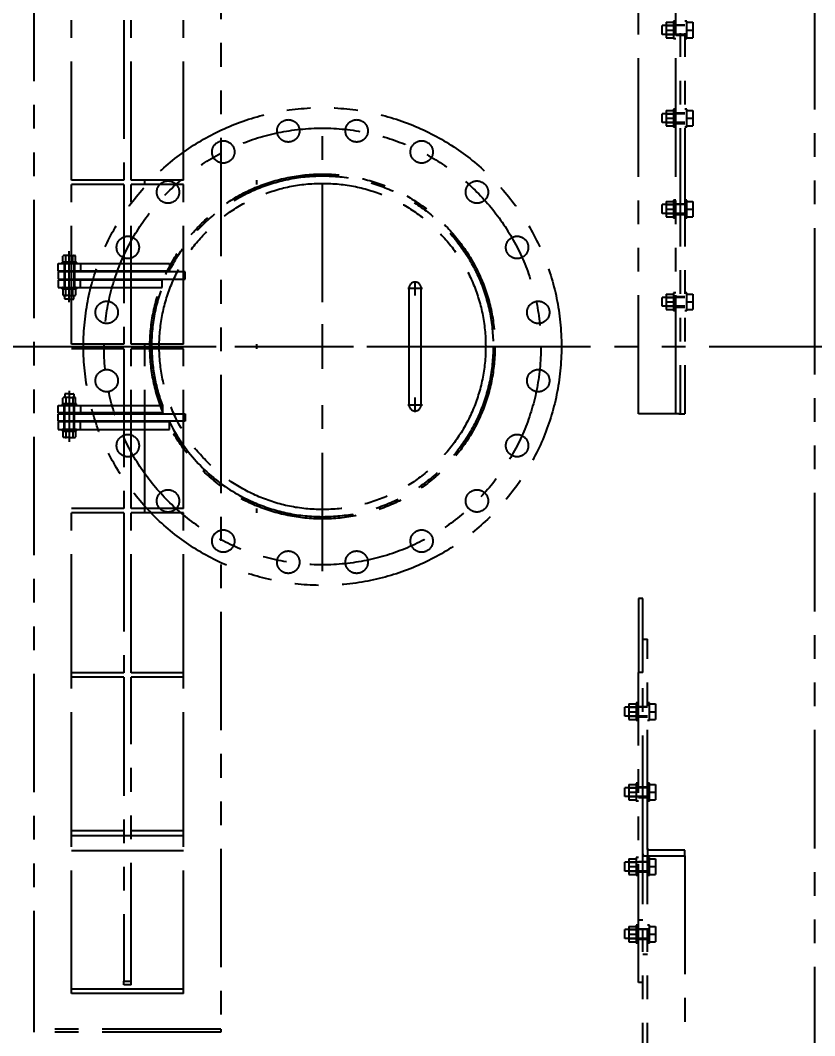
# Model space of a CAD drawing. Header units: millimetres. Extents: x -46397 to 283259, y -8690 to 23983.
# Drawn here: x -22259 to -21195, y 14543 to 15904 of the extents above; entities that cross this region are included whole.
import ezdxf

# ---------------------------------------------------------------- set-up
doc = ezdxf.new("R2010")
doc.units = ezdxf.units.MM
doc.linetypes.add('PHANTOM', pattern=[63.50000000000001, 31.75, -6.35, 6.35, -6.35, 6.35, -6.35])
doc.layers.get('Defpoints').update_dxf_attribs({"lineweight": 0})
doc.layers.add('PHANTOM 2', color=8, linetype='Continuous', lineweight=0)
doc.styles.add('GHI CHÚ 1', font='isocp_IV25.ttf', dxfattribs={"width": 0.8})
doc.dimstyles.new('1-30SCALE', dxfattribs={"dimtxt": 75, "dimasz": 75, "dimexe": 37.5, "dimexo": 30, "dimgap": 30, "dimtad": 1, "dimtoh": 1, "dimdec": 0, "dimdsep": 46, "dimtxsty": 'GHI CHÚ 1', "dimcen": 0.09, "dimclrd": 256, "dimclre": 256, "dimclrt": 2, "dimadec": 0, "dimazin": 0, "dimtfac": 1, "dimtdec": 0, "dimtofl": 0, "dimtmove": 0, "dimatfit": 3, "dimfxl": 1, "dimlwd": 0, "dimlwe": 0, "dimarcsym": 0})

# ---------------------------------------------------------------- blocks, each defined once
blk = doc.blocks.new('BO-2')
at = {"color": 251, "linetype": 'PHANTOM', "ltscale": 5}
for p, q in [((-1497.666515388119, -2.335036126309205), (-1497.666515388118, 987.6649638732324)), ((-2542.666515388133, -916.9757736374263), (-2542.666515388133, 912.3057013843322)), ((-2292.666515388133, 912.3057013843322), (-2292.666515388133, -916.9757736374263)), ((-1733.697747247796, -92.33280530024967), (-1733.697747247796, 607.7704551745974)), ((-1683.697747247796, -92.33280530024967), (-1683.697747247796, 607.7704551745974)), ((-1677.697747247796, 607.7704551745974), (-1677.697747247796, -92.33280530024967)), ((-1671.697747247796, 607.7704551745974), (-1671.697747247796, -92.33280530024967)), ((-2492.666515332334, 220.6649638767381), (-2492.666515332334, 434.6649638768181)), ((-2422.666515332337, 434.6649638762215), (-2422.666515332337, 220.6649638767963)), ((-2412.666515332337, 220.6649638767963), (-2412.666515332337, 434.6649638762215)), ((-2342.666515332334, 220.6649638767381), (-2342.666515332334, 434.6649638768181)), ((-1701.919662137942, 415.6251955299867), (-1701.919662137942, 427.6251955299867)), ((-1671.697747247797, 427.6251955299867), (-1701.919662137939, 427.6251955299867)), ((-1696.697747247771, 431.9785292322176), (-1696.697747247771, 421.6251955299722)), ((-1696.697747247771, 431.9785292322176), (-1686.697747247771, 431.9785292322176)), ((-1696.697747247778, 427.6251955299795), (-1683.697747247778, 427.6251955299795)), ((-1686.697747247771, 433.6251955299795), (-1686.697747247771, 409.6251955299795)), ((-1683.697747247778, 433.6251955299795), (-1686.697747247778, 433.6251955299795)), ((-1683.697747247797, 428.6251955299867), (-1677.697747247797, 428.6251955299867)), ((-1677.697747247797, 428.6251955299867), (-1671.697747247797, 428.6251955299867)), ((-1668.697747247793, 433.6251955299795), (-1671.697747247793, 433.6251955299795)), ((-1668.697747247786, 409.6251955299795), (-1668.697747247786, 433.6251955299795)), ((-1668.697747247786, 431.9785292322176), (-1660.697747247785, 431.9785292322176)), ((-1660.697747247785, 431.9785292322176), (-1660.697747247785, 421.6251955299722)), ((-1671.697747247797, 415.6251955299867), (-1701.919662137939, 415.6251955299867)), ((-1696.697747247771, 421.6251955299795), (-1696.697747247771, 411.271861827734)), ((-1696.697747247771, 421.6251955299795), (-1686.697747247771, 421.6251955299795)), ((-1696.697747247778, 415.6251955299795), (-1683.697747247778, 415.6251955299795)), ((-1696.697747247771, 411.2718618277413), (-1686.697747247771, 411.2718618277413)), ((-1683.697747247778, 409.6251955299795), (-1686.697747247778, 409.6251955299795)), ((-1683.697747247797, 414.6251955299867), (-1677.697747247797, 414.6251955299867)), ((-1677.697747247797, 414.6251955299867), (-1671.697747247797, 414.6251955299867)), ((-1668.697747247793, 409.6251955299795), (-1671.697747247793, 409.6251955299795)), ((-1668.697747247786, 421.6251955299795), (-1660.697747247785, 421.6251955299795)), ((-1668.697747247786, 411.2718618277413), (-1660.697747247785, 411.2718618277413)), ((-1660.697747247785, 421.6251955299795), (-1660.697747247785, 411.271861827734)), ((-1696.697747247771, 313.9478230180812), (-1696.697747247771, 303.5944893158357)), ((-1696.697747247771, 313.9478230180812), (-1686.697747247771, 313.9478230180812)), ((-1686.697747247771, 315.594489315843), (-1686.697747247771, 291.594489315843)), ((-1683.697747247778, 315.594489315843), (-1686.697747247778, 315.594489315843)), ((-1668.697747247793, 315.594489315843), (-1671.697747247793, 315.594489315843)), ((-1668.697747247786, 291.594489315843), (-1668.697747247786, 315.594489315843)), ((-1668.697747247786, 313.9478230180812), (-1660.697747247785, 313.9478230180812)), ((-1660.697747247785, 313.9478230180812), (-1660.697747247785, 303.5944893158357)), ((-1701.919662137942, 297.594489315843), (-1701.919662137942, 309.594489315843)), ((-1671.697747247797, 309.594489315843), (-1701.919662137939, 309.594489315843)), ((-1696.697747247778, 309.5944893158357), (-1683.697747247778, 309.5944893158357)), ((-1696.697747247771, 303.5944893158357), (-1696.697747247771, 293.2411556135903)), ((-1696.697747247771, 303.5944893158357), (-1686.697747247771, 303.5944893158357)), ((-1683.697747247797, 310.594489315843), (-1677.697747247797, 310.594489315843)), ((-1677.697747247797, 310.594489315843), (-1671.697747247797, 310.594489315843)), ((-1668.697747247786, 303.594489315843), (-1660.697747247785, 303.594489315843)), ((-1660.697747247785, 303.594489315843), (-1660.697747247785, 293.2411556135976)), ((-2156.666515391087, 57.16496385395158), (-2156.666515391087, 298.6649638539516)), ((-1671.697747247797, 297.594489315843), (-1701.919662137939, 297.594489315843)), ((-1696.697747247778, 297.5944893158357), (-1683.697747247778, 297.5944893158357)), ((-1696.697747247771, 293.2411556135976), (-1686.697747247771, 293.2411556135976)), ((-1683.697747247778, 291.594489315843), (-1686.697747247778, 291.594489315843)), ((-1683.697747247797, 296.594489315843), (-1677.697747247797, 296.594489315843)), ((-1677.697747247797, 296.594489315843), (-1671.697747247797, 296.594489315843)), ((-1668.697747247793, 291.594489315843), (-1671.697747247793, 291.594489315843)), ((-1668.697747247786, 293.2411556135976), (-1660.697747247785, 293.2411556135976)), ((-2422.666515332334, 220.6649638770073), (-2492.666515388133, 220.6649638770073)), ((-2342.666515276534, 220.664963877), (-2412.666515332334, 220.6649638770073)), ((-2394.666515388126, 214.664963877), (-2394.666515388126, 220.664963877)), ((-2244.666515388126, 214.664963877), (-2244.666515388126, 220.664963877)), ((-2492.666515332334, 0.664963877858554), (-2492.666515332334, 214.6649638769854)), ((-2422.666515332334, 214.6649638770073), (-2492.666515388133, 214.6649638770073)), ((-2422.666515332337, 214.6649638768108), (-2422.666515332341, 0.6649638778512781)), ((-2412.666515332341, 0.6649638778512781), (-2412.666515332337, 214.6649638768108)), ((-2342.666515276534, 214.664963877), (-2412.666515332334, 214.6649638770073)), ((-2342.666515332334, 0.664963877007267), (-2342.666515332334, 214.6649638769854)), ((-1696.697747247786, 192.0761833644847), (-1696.697747247786, 181.7228496622392)), ((-1696.697747247786, 192.0761833644847), (-1686.697747247786, 192.0761833644847)), ((-1686.697747247786, 193.7228496622465), (-1686.697747247786, 169.7228496622465)), ((-1683.697747247793, 193.7228496622465), (-1686.697747247793, 193.7228496622465)), ((-1668.697747247793, 193.7228496622465), (-1671.697747247793, 193.7228496622465)), ((-1668.697747247786, 169.7228496622465), (-1668.697747247786, 193.7228496622465)), ((-1668.697747247786, 192.0761833644847), (-1660.697747247785, 192.0761833644847)), ((-1660.697747247785, 192.0761833644847), (-1660.697747247785, 181.7228496622392)), ((-1701.919662137942, 175.7228496622538), (-1701.919662137942, 187.7228496622538)), ((-1671.6977472478, 187.7228496622538), (-1701.919662137942, 187.7228496622538)), ((-1696.697747247793, 187.7228496622392), (-1683.697747247793, 187.7228496622392)), ((-1696.697747247786, 181.7228496622392), (-1696.697747247786, 171.3695159599938)), ((-1696.697747247786, 181.7228496622392), (-1686.697747247786, 181.7228496622392)), ((-1683.697747247797, 188.7228496622538), (-1677.697747247797, 188.7228496622538)), ((-1677.697747247797, 188.7228496622538), (-1671.697747247797, 188.7228496622538)), ((-1668.697747247786, 181.7228496622465), (-1660.697747247785, 181.7228496622465)), ((-1660.697747247785, 181.7228496622465), (-1660.697747247785, 171.3695159600011)), ((-1671.6977472478, 175.7228496622538), (-1701.919662137942, 175.7228496622538)), ((-1696.697747247793, 175.7228496622392), (-1683.697747247793, 175.7228496622392)), ((-1696.697747247786, 171.3695159600011), (-1686.697747247786, 171.3695159600011)), ((-1683.697747247793, 169.7228496622465), (-1686.697747247793, 169.7228496622465)), ((-1683.697747247797, 174.7228496622465), (-1677.697747247797, 174.7228496622465)), ((-1677.697747247797, 174.7228496622465), (-1671.697747247797, 174.7228496622465)), ((-1668.697747247793, 169.7228496622465), (-1671.697747247793, 169.7228496622465)), ((-1668.697747247786, 171.3695159600011), (-1660.697747247785, 171.3695159600011)), ((-2495.666515390391, 57.09135724645239), (-2495.666515390389, 125.4339022524855)), ((-2505.266515390389, 109.5243388539161), (-2505.266515390389, 110.2055888542595)), ((-2504.407140390613, 111.0649638541249), (-2495.666515390389, 111.0649638541263)), ((-2504.066515390392, 111.9243388537507), (-2504.06651539039, 118.6055888543342)), ((-2495.66651539039, 119.4649638540404), (-2503.207140391374, 119.4649638540423)), ((-2500.900031616238, 119.4649638540409), (-2500.956726353533, 119.4497725449678)), ((-2500.900031616308, 111.0649638540413), (-2500.956726353505, 111.0801551630884)), ((-2500.47502425277, 119.4649638540409), (-2500.762175822916, 119.3880218227146)), ((-2500.475024252839, 111.0649638540413), (-2500.762175822907, 111.1419058853457)), ((-2500.050016889303, 119.4649638540404), (-2500.626164968637, 119.3105854414621)), ((-2500.050016889371, 111.0649638540413), (-2500.626164968634, 111.2193422666005)), ((-2499.625009525834, 119.46496385404), (-2500.521609209329, 119.2247206929137)), ((-2499.625009525904, 111.0649638540413), (-2500.521609209331, 111.3052070151498)), ((-2499.951659801021, 119.2635577967781), (-2500.439063863226, 119.1329582719227)), ((-2499.951659801017, 111.2663699112841), (-2500.43906386323, 111.3969694361417)), ((-2500.093377160086, 119.1117043650443), (-2500.374061259182, 119.0364952873633)), ((-2500.093377160069, 111.4182233430142), (-2500.37406125919, 111.4934324207015)), ((-2500.174217864143, 118.9761627838584), (-2500.324261320187, 118.9359587609815)), ((-2500.17421786412, 111.5537649241987), (-2500.324261320195, 111.5939689470838)), ((-2500.222963722734, 118.8492209905958), (-2500.288491275082, 118.8316629358619)), ((-2500.222963722708, 111.68070671746), (-2500.288491275091, 111.6982647722029)), ((-2500.249422679619, 118.7282509546471), (-2500.26637803673, 118.723707780402)), ((-2500.24942267959, 111.8016767534077), (-2500.266378036739, 111.8062199276633)), ((-2500.25822175715, 111.9243388537498), (-2500.258221757183, 118.6055888543333)), ((-2495.666515390389, 119.4649638540404), (-2488.125890389405, 119.4649638540404)), ((-2495.666515390389, 111.0649638541263), (-2486.925890390165, 111.0649638541249)), ((-2491.708021254939, 119.46496385404), (-2490.811421571456, 119.2247206929164)), ((-2491.708021254934, 111.0649638540413), (-2490.81142157147, 111.3052070151598)), ((-2491.381370979773, 119.2635577967831), (-2490.89396691756, 119.1329582719254)), ((-2491.38137097975, 111.2663699113032), (-2490.893966917568, 111.3969694361526)), ((-2491.283013891471, 119.46496385404), (-2490.706865812148, 119.3105854414648)), ((-2491.283013891467, 111.0649638540413), (-2490.70686581217, 111.2193422666096)), ((-2491.239653620705, 119.1117043650488), (-2490.958969521603, 119.0364952873661)), ((-2491.23965362071, 111.4182233430301), (-2490.958969521607, 111.4934324207129)), ((-2491.158812916647, 118.976162783862), (-2491.008769460599, 118.9359587609847)), ((-2491.158812916663, 111.5537649242137), (-2491.0087694606, 111.5939689470956)), ((-2491.110067058055, 118.8492209905994), (-2491.044539505705, 118.8316629358656)), ((-2491.110067058079, 111.6807067174745), (-2491.044539505702, 111.6982647722157)), ((-2491.08360810117, 118.7282509546508), (-2491.066652744058, 118.7237077804052)), ((-2491.083608101198, 111.8016767534214), (-2491.066652744053, 111.806219927676)), ((-2491.074809023639, 111.9243388537484), (-2491.074809023604, 118.6055888543319)), ((-2490.858006528003, 119.46496385404), (-2490.570854957868, 119.3880218227173)), ((-2490.858006527999, 111.0649638540413), (-2490.570854957902, 111.1419058853539)), ((-2490.432999164535, 119.46496385404), (-2490.376304427249, 119.4497725449696)), ((-2490.432999164531, 111.0649638540413), (-2490.376304427316, 111.0801551630934)), ((-2487.266515390389, 111.9243388537484), (-2487.266515390389, 118.6055888543319)), ((-2486.066515390389, 110.2055888542595), (-2486.066515390389, 109.5243388539161)), ((-2510.666515389923, 98.6649638541262), (-2510.666515389923, 108.6649638541262)), ((-2510.666515389923, 108.6649638541262), (-2456.875579863088, 108.6649638541262)), ((-2460.309397738078, 98.6649638541262), (-2510.666515389923, 98.6649638541262)), ((-2468.221079212031, 97.6649638541262), (-2510.666515389923, 97.6649638541262)), ((-2510.666515389923, 97.6649638541262), (-2510.666515389923, 87.6649638541262)), ((-2495.666515390389, 108.6649638541262), (-2504.407140390613, 108.6649638541253)), ((-2502.666515390505, 108.6649638541262), (-2502.666515390505, 76.6649638541262)), ((-2501.666515390394, 108.6649638540403), (-2501.666515390388, 76.66496385227947)), ((-2486.925890390165, 108.6649638541253), (-2495.666515390389, 108.6649638541262)), ((-2489.666515390394, 108.6649638540403), (-2489.666515390388, 76.66496385227947)), ((-2488.666515390389, 108.6649638541262), (-2488.666515390389, 76.6649638541262)), ((-2480.666515389923, 108.6649638541262), (-2480.666515389923, 98.6649638541262)), ((-2340.666515390389, 97.6649638541262), (-2468.221079212031, 97.6649638541262)), ((-2361.677300229203, 98.6649638541262), (-2460.309397738078, 98.6649638541262)), ((-2456.875579863088, 108.6649638541262), (-2361.677300229203, 108.6649638541262)), ((-2361.677300229203, 108.6649638541262), (-2361.677300229203, 98.6649638541262)), ((-2340.666515390389, 87.6649638541262), (-2340.666515390389, 97.6649638541262)), ((-2510.666515389923, 87.6649638541262), (-2470.42156261357, 87.6649638541262)), ((-2464.040879969485, 86.6649638541262), (-2510.666515389923, 86.6649638541262)), ((-2510.666515389923, 86.6649638541262), (-2510.666515389923, 76.6649638541262)), ((-2480.666515389923, 76.6649638541262), (-2480.666515389923, 86.6649638541262)), ((-2470.42156261357, 87.6649638541262), (-2340.666515390389, 87.6649638541262)), ((-2371.108726487553, 86.6649638541262), (-2464.040879969485, 86.6649638541262)), ((-2371.108726487553, 76.6649638541262), (-2371.108726487553, 86.6649638541262)), ((-2032.646515499568, 76.91296385412625), (-2032.646515499568, 85.40496385412644)), ((-2510.666515389923, 76.6649638541262), (-2466.761662079953, 76.6649638541262)), ((-2505.266515390391, 75.1243388539092), (-2505.266515390391, 75.80558885425262)), ((-2504.407140390615, 76.66496385411801), (-2495.666515390391, 76.66496385411892)), ((-2495.666515390391, 74.26496385411929), (-2504.407140390615, 74.26496385411792)), ((-2504.066515390401, 73.40558885259316), (-2504.066515390402, 66.72433885199098)), ((-2500.900031616359, 74.26496385226301), (-2500.956726353521, 74.24977254322539)), ((-2500.47502425289, 74.26496385226301), (-2500.762175822916, 74.18802182096897)), ((-2500.050016889422, 74.26496385226301), (-2500.626164968643, 74.11058543971512)), ((-2499.625009525953, 74.26496385226255), (-2500.521609209337, 74.02472069116584)), ((-2499.95165980096, 74.06355779504884), (-2500.439063863236, 73.93295827017437)), ((-2500.09337716003, 73.91170436331367), (-2500.374061259194, 73.836495285615)), ((-2500.174217864087, 73.77616278212736), (-2500.324261320199, 73.73595875923274)), ((-2500.222963722678, 73.64922098886473), (-2500.288491275093, 73.63166293411314)), ((-2500.249422679564, 73.52825095291655), (-2500.266378036741, 73.52370777865326)), ((-2500.258221757134, 66.72433885197233), (-2500.258221757203, 73.40558885259225)), ((-2495.666515390391, 76.66496385411892), (-2486.925890390167, 76.66496385411801)), ((-2486.925890390167, 74.26496385411792), (-2495.666515390391, 74.26496385411929)), ((-2488.125890329667, 74.26496385228984), (-2495.666515390391, 74.26496385228984)), ((-2491.708021254821, 74.26496385226255), (-2490.811421571452, 74.02472069116993)), ((-2491.381370979839, 74.06355779505475), (-2490.893966917555, 73.932958270178)), ((-2491.283013891353, 74.26496385226301), (-2490.706865812147, 74.11058543971876)), ((-2491.239653620767, 73.91170436331913), (-2490.958969521598, 73.83649528561864)), ((-2491.158812916708, 73.77616278213236), (-2491.008769460593, 73.73595875923684)), ((-2491.110067058115, 73.64922098886973), (-2491.044539505699, 73.63166293411768)), ((-2491.083608101229, 73.5282509529211), (-2491.066652744051, 73.52370777865735)), ((-2491.074809023659, 66.72433885197142), (-2491.074809023589, 73.40558885259088)), ((-2490.858006527886, 74.26496385226301), (-2490.570854957871, 74.18802182097215)), ((-2490.432999164418, 74.26496385226301), (-2490.376304427265, 74.24977254322766)), ((-2487.266515390391, 73.40558885259088), (-2487.266515390391, 66.7243388519887)), ((-2486.066515390391, 75.80558885425262), (-2486.066515390391, 75.1243388539092)), ((-2466.761662079953, 76.6649638541262), (-2371.108726487553, 76.6649638541262)), ((-2042.386515499568, 75.6649638541262), (-2033.894515499568, 75.6649638541262)), ((-2040.886515553808, 75.6649671676264), (-2040.886515553808, -80.33503924531533)), ((-2033.270515499567, 75.6649638541262), (-2032.022515499568, 75.6649638541262)), ((-2032.646515499568, 75.0409638541264), (-2032.646515499568, 76.288963854126)), ((-2032.646515499568, 65.92496385412596), (-2032.646515499568, 74.41696385412615)), ((-2031.398515499568, 75.6649638541262), (-2022.906515499567, 75.6649638541262)), ((-2024.406515445327, -80.33503924531533), (-2024.406515499577, 75.66496385447545)), ((-1686.697747247777, 69.54037032328597), (-1686.697747247777, 45.54037032328597)), ((-1683.697747247777, 69.54037032328597), (-1686.697747247777, 69.54037032328597)), ((-1668.697747247777, 69.54037032328597), (-1671.697747247777, 69.54037032328597)), ((-1668.697747247777, 45.54037032328597), (-1668.697747247777, 69.54037032328597)), ((-2495.666515390403, 65.86496385228247), (-2503.207140391062, 65.86496385229157)), ((-2501.666515390377, 61.38496385534381), (-2501.666515390383, 65.86496385228975)), ((-2495.666515390377, 61.26496385534347), (-2501.546515390376, 61.26496385534347)), ((-2500.900031616358, 65.86496385228247), (-2500.956726353527, 65.88015516132191)), ((-2500.475024252888, 65.86496385228247), (-2500.762175822927, 65.94190588357924)), ((-2500.05001688942, 65.86496385228156), (-2500.626164968653, 66.01934226483309)), ((-2499.625009525951, 65.86496385228156), (-2500.521609209349, 66.10520701338237)), ((-2499.951659800936, 66.06636990948982), (-2500.439063863248, 66.19696943437384)), ((-2500.093377160013, 66.21822334122635), (-2500.374061259206, 66.29343241893366)), ((-2500.174217864077, 66.35376492241494), (-2500.324261320211, 66.39396894531501)), ((-2500.222963722673, 66.48070671567848), (-2500.288491275105, 66.49826477043462)), ((-2500.249422679562, 66.60167675162802), (-2500.266378036752, 66.6062199258945)), ((-2495.666515390391, 65.86496385228247), (-2488.125890389731, 65.86496385228975)), ((-2495.666515390377, 61.26496385534347), (-2489.786515390377, 61.26496385534347)), ((-2491.708021254879, 65.86496385228156), (-2490.811421571453, 66.10520701338964)), ((-2491.381370979838, 66.06636990950437), (-2490.893966917552, 66.19696943438203)), ((-2491.283013891411, 65.86496385228156), (-2490.706865812152, 66.01934226483945)), ((-2491.23965362077, 66.21822334123908), (-2490.958969521593, 66.29343241894185)), ((-2491.15881291671, 66.35376492242631), (-2491.008769460587, 66.3939689453241)), ((-2491.110067058116, 66.4807067156894), (-2491.044539505691, 66.49826477044417)), ((-2491.083608101229, 66.60167675163848), (-2491.066652744043, 66.6062199259045)), ((-2490.858006527944, 65.86496385228156), (-2490.570854957882, 65.94190588358515)), ((-2490.432999164475, 65.86496385228156), (-2490.376304427291, 65.88015516132509)), ((-2489.666515390377, 61.38496385534381), (-2489.666515390383, 65.86496385227565)), ((-1701.919662137934, 51.54037032328597), (-1701.919662137934, 63.54037032328597)), ((-1671.697747247792, 63.54037032328597), (-1701.919662137934, 63.54037032328597)), ((-1696.697747247777, 67.8937040255314), (-1696.697747247777, 57.54037032328597)), ((-1696.697747247777, 67.8937040255314), (-1686.697747247777, 67.8937040255314)), ((-1696.697747247777, 63.54037032328597), (-1683.697747247777, 63.54037032328597)), ((-1696.697747247777, 57.54037032328597), (-1696.697747247777, 47.18703662104053)), ((-1696.697747247777, 57.54037032328597), (-1686.697747247777, 57.54037032328597)), ((-1683.697747247796, 64.54037032328597), (-1677.697747247796, 64.54037032328597)), ((-1677.697747247796, 64.54037032328597), (-1671.697747247796, 64.54037032328597)), ((-1668.697747247777, 67.8937040255314), (-1660.697747247778, 67.8937040255314)), ((-1668.697747247777, 57.54037032328597), (-1660.697747247778, 57.54037032328597)), ((-1660.697747247778, 67.8937040255314), (-1660.697747247778, 57.54037032328597)), ((-1660.697747247778, 57.54037032328597), (-1660.697747247778, 47.18703662104053)), ((-1671.697747247792, 51.54037032328597), (-1701.919662137934, 51.54037032328597)), ((-1696.697747247777, 51.54037032328597), (-1683.697747247777, 51.54037032328597)), ((-1696.697747247777, 47.18703662104781), (-1686.697747247777, 47.18703662104781)), ((-1683.697747247777, 45.54037032328597), (-1686.697747247777, 45.54037032328597)), ((-1683.697747247796, 50.54037032328597), (-1677.697747247796, 50.54037032328597)), ((-1677.697747247796, 50.54037032327869), (-1671.697747247796, 50.54037032327869)), ((-1668.697747247777, 45.54037032328597), (-1671.697747247777, 45.54037032328597)), ((-1668.697747247777, 47.18703662104781), (-1660.697747247778, 47.18703662104781)), ((-2156.666515391087, -32.08503614604842), (-2156.666515391087, 27.41496385395158)), ((-2422.666515332334, 0.6649638778512781), (-2492.666515388133, 0.6649638778512781)), ((-2342.666515276534, 0.6649638778512781), (-2412.666515332334, 0.6649638778512781)), ((-2394.666515388133, -5.335036122141446), (-2394.666515388133, 0.6649638778512781)), ((-2244.666515388126, -5.335036122985457), (-2244.666515388126, 0.664963877007267)), ((-3543.895452415834, -2.335036126492014), (3548.56242174965, -2.335036126199611)), ((-2422.666515332334, -5.335036122141446), (-2492.666515388133, -5.335036122141446)), ((-2457.666515391087, -2.335036146048424), (-2216.166515391087, -2.335036146048424)), ((-2422.666515332341, -5.335036122141446), (-2422.666515332341, -219.3350361223379)), ((-2412.666515332341, -219.3350361223379), (-2412.666515332341, -5.335036122141446)), ((-2342.666515276534, -5.335036122141446), (-2412.666515332334, -5.335036122141446)), ((-2394.666515332334, -219.3350361221196), (-2394.666515332334, -5.335036122141446)), ((-2342.666515332334, -219.3350361221196), (-2342.666515332334, -5.335036122992733)), ((-2186.416515391087, -2.335036146048424), (-2126.916515391087, -2.335036146048424)), ((-2097.166515391087, -2.335036146048424), (-1855.666515391087, -2.335036146048424)), ((-1497.666515388119, -992.3350361258586), (-1497.666515388119, -2.335036126309205)), ((-2501.666515390377, -66.05503614744066), (-2501.666515390383, -70.5350361443866)), ((-2495.666515390377, -65.93503614744031), (-2501.546515390376, -65.93503614744031)), ((-2495.666515390391, -61.76142953854924), (-2495.666515390389, -130.1039745445823)), ((-2495.666515390377, -65.93503614744031), (-2489.786515390377, -65.93503614744031)), ((-2489.666515390377, -66.05503614744066), (-2489.666515390383, -70.5350361443725)), ((-2156.666515391087, -303.3350361460484), (-2156.666515391087, -61.83503614604842)), ((-2510.666515389923, -91.33503614622305), (-2510.666515389923, -81.33503614622305)), ((-2510.666515389923, -81.33503614622305), (-2466.761662079953, -81.33503614622305)), ((-2505.266515390391, -79.79441114600604), (-2505.266515390391, -80.47566114634947)), ((-2495.666515390391, -78.93503614621613), (-2504.407140390615, -78.93503614621477)), ((-2504.407140390615, -81.33503614621486), (-2495.666515390391, -81.33503614621577)), ((-2504.066515390401, -78.07566114469), (-2504.066515390402, -71.39441114408783)), ((-2495.666515390403, -70.53503614437932), (-2503.207140391062, -70.53503614438841)), ((-2502.666515390505, -113.335036146223), (-2502.666515390505, -81.33503614622305)), ((-2501.666515390394, -113.3350361461371), (-2501.666515390388, -81.33503614437632)), ((-2500.816183001054, -70.53503614437841), (-2499.978103762271, -70.75959879960419)), ((-2500.751560628094, -78.93503614436077), (-2499.963167886084, -78.72378694582085)), ((-2500.642918788968, -78.79204527148386), (-2500.052310617368, -78.63379228886015)), ((-2500.603213618366, -70.7059814983013), (-2500.064134007524, -70.85042744468274)), ((-2500.460255498861, -78.62922041059437), (-2500.122752815822, -78.5387868392304)), ((-2500.442225806958, -70.8629984321783), (-2500.132029076044, -70.94611539572134)), ((-2500.391175637587, -70.53503614437841), (-2499.868895036205, -70.67498080974156)), ((-2500.364533445168, -78.48969138379061), (-2500.177380465741, -78.43954389409237)), ((-2500.353776471899, -71.00057873989545), (-2500.184408763158, -71.04596068067667)), ((-2500.326553264626, -78.93503614436077), (-2499.849711168136, -78.80726668968919)), ((-2500.306737937267, -78.36032474430385), (-2500.217691566955, -78.33646484128985)), ((-2500.30030281561, -71.12878734273318), (-2500.222615338938, -71.14960363936962)), ((-2500.27361125392, -78.23756809643419), (-2500.244301054619, -78.22971445220173)), ((-2500.270323058591, -71.2507007742347), (-2500.247150241633, -71.256909911825)), ((-2500.258221757134, -71.39441114406918), (-2500.258221757203, -78.0756611446891)), ((-2499.966168274119, -70.53503614437841), (-2499.725477679372, -70.59952899486689)), ((-2499.901545901155, -78.93503614436031), (-2499.699235073175, -78.88082712138339)), ((-2499.541160910652, -70.53503614437841), (-2499.518923201592, -70.54099472056214)), ((-2495.666515390391, -70.53503614437932), (-2488.125890389731, -70.5350361443866)), ((-2486.925890390167, -78.93503614621477), (-2495.666515390391, -78.93503614621613)), ((-2488.125890329667, -78.93503614438669), (-2495.666515390391, -78.93503614438669)), ((-2495.666515390391, -81.33503614621577), (-2486.925890390167, -81.33503614621486)), ((-2491.732876736238, -78.93503614435713), (-2491.782938256034, -78.92162220055616)), ((-2491.668254354307, -70.53503614437705), (-2491.746051345133, -70.55588178524249)), ((-2491.307869372771, -78.93503614435713), (-2491.584834250813, -78.86082362895377)), ((-2491.243246990839, -70.53503614437705), (-2491.561153461141, -70.62021892636358)), ((-2490.882862009304, -78.93503614435713), (-2491.447288799626, -78.78379844170331)), ((-2490.81823962737, -70.53503614437705), (-2491.429517092273, -70.69882744744973)), ((-2490.457854645835, -78.93503614435758), (-2491.341752433276, -78.69819644602148)), ((-2490.393232263902, -70.53503614437705), (-2491.327804184613, -70.78545393580089)), ((-2490.760499629433, -78.74006228559074), (-2491.258466086664, -78.60663257551778)), ((-2490.789810199431, -70.75517926175735), (-2491.247426799023, -70.87779726006056)), ((-2490.905979163409, -78.58720078212764), (-2491.192844877442, -78.51033534571661)), ((-2490.921354007301, -70.90430669866373), (-2491.184245113425, -70.97474815824717)), ((-2490.988394544432, -78.45123726752036), (-2491.142490801965, -78.40994729975773)), ((-2490.997710931897, -71.03864685476401), (-2491.136083929865, -71.07572378782379)), ((-2491.038136267058, -78.32402863329389), (-2491.106195452192, -78.30579222959932)), ((-2491.043571218284, -71.16481546128489), (-2491.101873574695, -71.18043753060192)), ((-2491.065343627413, -78.20285806323955), (-2491.083558306335, -78.19797745473215)), ((-2491.067841258236, -71.28519897870865), (-2491.081321774819, -71.2888110722406)), ((-2491.074809023659, -71.39441114406827), (-2491.074809023589, -78.07566114468773)), ((-2489.666515390394, -113.3350361461371), (-2489.666515390388, -81.33503614437632)), ((-2488.666515390389, -113.335036146223), (-2488.666515390389, -81.33503614622305)), ((-2487.266515390391, -78.07566114468773), (-2487.266515390391, -71.39441114408555)), ((-2486.066515390391, -80.47566114634947), (-2486.066515390391, -79.79441114600604)), ((-2480.666515389923, -81.33503614622305), (-2480.666515389923, -91.33503614622305)), ((-2466.761662079953, -81.33503614622305), (-2371.042404660257, -81.33503614622305)), ((-2371.042404660257, -81.33503614622305), (-2371.042404660257, -91.33503614622305)), ((-2042.386515499568, -80.3350361458738), (-2033.894515499568, -80.3350361458738)), ((-2033.270515499567, -80.3350361458738), (-2032.022515499568, -80.3350361458738)), ((-2032.646515499568, -79.08703614587375), (-2032.646515499568, -70.59503614587356)), ((-2032.646515499568, -80.9590361458736), (-2032.646515499568, -79.711036145874)), ((-2032.646515499568, -90.07503614587404), (-2032.646515499568, -81.58303614587385)), ((-2031.398515499568, -80.3350361458738), (-2022.906515499567, -80.3350361458738)), ((-2464.040879969485, -91.33503614622305), (-2510.666515389923, -91.33503614622305)), ((-2510.666515389923, -102.335036146223), (-2510.666515389923, -92.33503614622305)), ((-2510.666515389923, -92.33503614622305), (-2470.42156261357, -92.33503614622305)), ((-2470.42156261357, -92.33503614622305), (-2340.666515390389, -92.33503614622305)), ((-2371.042404660257, -91.33503614622305), (-2464.040879969485, -91.33503614622305)), ((-2340.666515390389, -92.33503614622305), (-2340.666515390389, -102.335036146223)), ((-1679.697747247796, -92.33280530024967), (-1733.697747247796, -92.33280530024967)), ((-1679.697747247796, -92.33280530024967), (-1677.697747247796, -92.33280530024967)), ((-1677.697747247796, -92.33280530024967), (-1671.697747247796, -92.33280530024967)), ((-2468.221079212031, -102.335036146223), (-2510.666515389923, -102.335036146223)), ((-2460.309397738078, -103.335036146223), (-2510.666515389923, -103.335036146223)), ((-2510.666515389923, -103.335036146223), (-2510.666515389923, -113.335036146223)), ((-2480.666515389923, -113.335036146223), (-2480.666515389923, -103.335036146223)), ((-2340.666515390389, -102.335036146223), (-2468.221079212031, -102.335036146223)), ((-2361.588602780306, -103.3350361461939), (-2460.309397738078, -103.335036146223)), ((-2361.588602780306, -113.3350361461939), (-2361.588602780306, -103.3350361461939)), ((-2510.666515389923, -113.335036146223), (-2456.875579863088, -113.335036146223)), ((-2505.266515390389, -114.194411146013), (-2505.266515390389, -114.8756611463564)), ((-2495.666515390389, -113.335036146223), (-2504.407140390613, -113.3350361462221)), ((-2504.407140390613, -115.7350361462218), (-2495.666515390389, -115.7350361462231)), ((-2504.066515390392, -116.5944111458475), (-2504.06651539039, -123.275661146431)), ((-2500.816183001117, -115.7350361461381), (-2499.978103762314, -115.9595988013693)), ((-2500.603213618317, -115.9059815000896), (-2500.064134007564, -116.0504274464479)), ((-2500.442225806926, -116.0629984339621), (-2500.13202907608, -116.1461153974874)), ((-2500.39117563765, -115.7350361461381), (-2499.868895036252, -115.8749808115058)), ((-2500.353776471876, -116.2005787416788), (-2500.184408763191, -116.2459606824445)), ((-2500.300302815591, -116.3287873445156), (-2500.222615338967, -116.3496036411384)), ((-2500.270323058575, -116.4507007760153), (-2500.247150241659, -116.4569099135947)), ((-2500.25822175715, -116.5944111458466), (-2500.258221757183, -123.2756611464301)), ((-2499.966168274183, -115.7350361461376), (-2499.725477679423, -115.7995289966298)), ((-2499.541160910716, -115.7350361461376), (-2499.518923201641, -115.7409947223264)), ((-2486.925890390165, -113.3350361462221), (-2495.666515390389, -113.335036146223)), ((-2495.666515390389, -115.7350361462231), (-2486.925890390165, -115.7350361462218)), ((-2491.668254354251, -115.7350361461381), (-2491.746051345074, -115.7558817870026)), ((-2491.243246990783, -115.7350361461381), (-2491.56115346109, -115.8202189281255)), ((-2490.818239627314, -115.7350361461381), (-2491.429517092226, -115.8988274492126)), ((-2490.393232263846, -115.7350361461372), (-2491.327804184568, -115.9854539375638)), ((-2490.789810199465, -115.9551792635407), (-2491.247426798981, -116.0777972618248)), ((-2490.921354007323, -116.1043067004443), (-2491.184245113386, -116.1747481600114)), ((-2490.997710931915, -116.2386468565442), (-2491.13608392983, -116.2757237895898)), ((-2491.043571218298, -116.3648154630641), (-2491.101873574663, -116.3804375323684)), ((-2491.067841258247, -116.485198980487), (-2491.08132177479, -116.4888110740085)), ((-2491.074809023639, -116.5944111458452), (-2491.074809023604, -123.2756611464288)), ((-2487.266515390389, -116.5944111458452), (-2487.266515390389, -123.2756611464288)), ((-2486.066515390389, -114.8756611463564), (-2486.066515390389, -114.194411146013)), ((-2456.875579863088, -113.335036146223), (-2361.588602780306, -113.3350361461939)), ((-2495.66651539039, -124.1350361461373), (-2503.207140391374, -124.1350361461391)), ((-2500.75156062821, -124.1350361461377), (-2499.963167886115, -123.9237869475751)), ((-2500.642918788963, -123.992045273229), (-2500.052310617402, -123.8337922906162)), ((-2500.46025549885, -123.8292204123377), (-2500.122752815862, -123.7387868409874)), ((-2500.364533445157, -123.6896913855339), (-2500.177380465784, -123.6395438958502)), ((-2500.326553264742, -124.1350361461382), (-2499.849711168162, -124.0072666914425)), ((-2500.306737937253, -123.5603247460467), (-2500.217691567001, -123.5364648430486)), ((-2500.273611253906, -123.4375680981775), (-2500.244301054668, -123.4297144539614)), ((-2499.901545901273, -124.1350361461382), (-2499.699235073192, -124.080827123134)), ((-2495.666515390389, -124.1350361461373), (-2488.125890389405, -124.1350361461373)), ((-2491.732876736122, -124.1350361461364), (-2491.782938256029, -124.1216222023054)), ((-2491.307869372652, -124.1350361461364), (-2491.584834250792, -124.0608236307075)), ((-2490.882862009184, -124.1350361461364), (-2491.447288799595, -123.9837984434594)), ((-2490.457854645716, -124.1350361461368), (-2491.341752433241, -123.8981964477775)), ((-2490.760499629438, -123.9400622873363), (-2491.258466086625, -123.8066325772752)), ((-2490.905979163416, -123.7872007838728), (-2491.1928448774, -123.7103353474745)), ((-2490.988394544439, -123.651237269265), (-2491.142490801918, -123.609947301517)), ((-2491.038136267066, -123.5240286350386), (-2491.106195452142, -123.5057922313599)), ((-2491.065343627421, -123.4028580649847), (-2491.083558306281, -123.3979774564937)), ((-2422.666515332334, -219.3350361221414), (-2492.666515388133, -219.3350361221414)), ((-2492.666515332334, -439.3350361219523), (-2492.666515332334, -225.3350361218722)), ((-2422.666515332334, -225.3350361221414), (-2492.666515388133, -225.3350361221414)), ((-2422.666515332341, -225.3350361223452), (-2422.666515332341, -439.3350361229345)), ((-2342.666515276534, -219.3350361221414), (-2412.666515332334, -219.3350361221414)), ((-2412.666515332341, -439.3350361229345), (-2412.666515332341, -225.3350361223452)), ((-2342.666515276534, -225.3350361221414), (-2412.666515332334, -225.3350361221414)), ((-2394.666515388126, -225.3350361221414), (-2394.666515388126, -219.3350361221414)), ((-2342.666515332334, -439.3350361219523), (-2342.666515332334, -225.3350361218722)), ((-2244.666515388126, -225.3350361221414), (-2244.666515388126, -219.3350361221414)), ((-1733.697747247788, -339.8898371757628), (-1733.697747247796, -439.1443014666015)), ((-1727.697747247796, -339.8898371756027), (-1733.697747247796, -339.8898371756027)), ((-1727.697747247796, -439.1443014666015), (-1727.697747247788, -339.8898371757628)), ((-1727.697747247793, -682.0955596933077), (-1727.697747247788, -394.4523705546476)), ((-1727.697747247788, -394.4523705546476), (-1721.697747247788, -394.4523705546467)), ((-1721.697747247793, -674.5527373924947), (-1721.697747247788, -394.4523705546467)), ((-2422.666515332334, -439.3350361221487), (-2492.666515388133, -439.3350361221487)), ((-2492.666515388126, -445.335036122156), (-2492.666515388126, -439.3350361221487)), ((-2492.666515332334, -651.0207364775665), (-2492.666515332334, -445.3350361221342)), ((-2422.666515332334, -445.335036122156), (-2492.666515388133, -445.335036122156)), ((-2422.666515332341, -445.3350361229636), (-2422.666515332345, -852.7418171566055)), ((-2342.666515276534, -439.3350361221487), (-2412.666515332334, -439.3350361221487)), ((-2412.666515332345, -852.7418171566055), (-2412.666515332341, -445.3350361229636)), ((-2342.666515276534, -445.335036122156), (-2412.666515332334, -445.335036122156)), ((-2342.666515388126, -445.335036122156), (-2342.666515388126, -439.3350361221487)), ((-2342.666515332334, -651.0207364775665), (-2342.666515332334, -445.3350361221342)), ((-1727.697747247796, -439.1443014666015), (-1733.697747247796, -439.1443014666015)), ((-1733.697747247789, -854.369624233916), (-1733.697747247788, -439.1443014666015)), ((-1751.697747247796, -497.529390850827), (-1751.697747247796, -485.529390850827)), ((-1746.697747247792, -485.529390850827), (-1751.697747247796, -485.529390850827)), ((-1746.697747247796, -481.1760571485815), (-1746.697747247796, -491.5293908508197)), ((-1746.697747247796, -481.1760571485815), (-1736.697747247796, -481.1760571485815)), ((-1746.697747247792, -485.529390850827), (-1733.697747247792, -485.529390850827)), ((-1721.697747247788, -485.5293908508261), (-1746.697747247792, -485.529390850827)), ((-1736.697747247796, -479.5293908508197), (-1736.697747247796, -503.5293908508197)), ((-1733.697747247792, -479.529390850827), (-1736.697747247792, -479.529390850827)), ((-1733.697747247796, -484.529390850827), (-1727.697747247796, -484.529390850827)), ((-1727.697747247788, -484.529390850827), (-1721.697747247788, -484.5293908508261)), ((-1718.697747247781, -479.5293908508261), (-1721.697747247781, -479.5293908508261)), ((-1718.697747247785, -503.529390850827), (-1718.697747247785, -479.5293908508261)), ((-1718.697747247785, -481.1760571485806), (-1710.697747247785, -481.1760571485806)), ((-1710.697747247785, -481.1760571485806), (-1710.697747247785, -491.5293908508261)), ((-1746.697747247792, -497.529390850827), (-1751.697747247796, -497.529390850827)), ((-1746.697747247796, -491.5293908508197), (-1746.697747247796, -501.8827245530651)), ((-1746.697747247796, -491.5293908508197), (-1736.697747247796, -491.5293908508197)), ((-1746.697747247792, -497.529390850827), (-1733.697747247792, -497.529390850827)), ((-1721.697747247788, -497.529390850827), (-1746.697747247792, -497.529390850827)), ((-1746.697747247796, -501.8827245530651), (-1736.697747247796, -501.8827245530651)), ((-1733.697747247796, -498.529390850827), (-1727.697747247796, -498.529390850827)), ((-1727.697747247788, -498.529390850827), (-1721.697747247788, -498.529390850827)), ((-1718.697747247785, -491.5293908508261), (-1710.697747247785, -491.5293908508261)), ((-1718.697747247785, -501.8827245530651), (-1710.697747247785, -501.8827245530651)), ((-1710.697747247785, -491.5293908508261), (-1710.697747247785, -501.8827245530724)), ((-1733.697747247792, -503.529390850827), (-1736.697747247792, -503.529390850827)), ((-1718.697747247781, -503.529390850827), (-1721.697747247781, -503.529390850827)), ((-1751.697747247797, -605.3446722779067), (-1751.697747247797, -593.3446722779067)), ((-1746.697747247793, -593.3446722779067), (-1751.697747247797, -593.3446722779067)), ((-1746.697747247797, -588.9913385756613), (-1746.697747247797, -599.3446722779067)), ((-1746.697747247797, -588.9913385756613), (-1736.697747247797, -588.9913385756613)), ((-1746.697747247793, -593.3446722779067), (-1733.697747247793, -593.3446722779067)), ((-1721.697747247789, -593.3446722779067), (-1746.697747247793, -593.3446722779067)), ((-1736.697747247797, -587.3446722779067), (-1736.697747247797, -611.3446722779067)), ((-1733.697747247793, -587.3446722779067), (-1736.697747247793, -587.3446722779067)), ((-1733.697747247797, -592.3446722779067), (-1727.697747247797, -592.3446722779067)), ((-1727.697747247789, -592.3446722779067), (-1721.697747247789, -592.3446722779067)), ((-1718.697747247782, -587.3446722779067), (-1721.697747247782, -587.3446722779067)), ((-1718.697747247786, -611.3446722779067), (-1718.697747247786, -587.3446722779067)), ((-1718.697747247786, -588.9913385756613), (-1710.697747247786, -588.9913385756613)), ((-1710.697747247786, -588.9913385756613), (-1710.697747247786, -599.3446722779067)), ((-1746.697747247793, -605.3446722779067), (-1751.697747247797, -605.3446722779067)), ((-1746.697747247797, -599.3446722779067), (-1746.697747247797, -609.6980059801522)), ((-1746.697747247797, -599.3446722779067), (-1736.697747247797, -599.3446722779067)), ((-1746.697747247793, -605.3446722779067), (-1733.697747247793, -605.3446722779067)), ((-1721.697747247789, -605.3446722779067), (-1746.697747247793, -605.3446722779067)), ((-1746.697747247797, -609.6980059801449), (-1736.697747247797, -609.6980059801449)), ((-1733.697747247793, -611.3446722779067), (-1736.697747247793, -611.3446722779067)), ((-1733.697747247797, -606.3446722779067), (-1727.697747247797, -606.3446722779067)), ((-1727.697747247789, -606.3446722779067), (-1721.697747247789, -606.3446722779067)), ((-1718.697747247782, -611.3446722779067), (-1721.697747247782, -611.3446722779067)), ((-1718.697747247786, -599.3446722779067), (-1710.697747247786, -599.3446722779067)), ((-1718.697747247786, -609.6980059801449), (-1710.697747247786, -609.6980059801449)), ((-1710.697747247786, -599.3446722779067), (-1710.697747247786, -609.6980059801522)), ((-2422.666515332327, -651.0207364775665), (-2492.666515388133, -651.0207364775665)), ((-2492.666515388126, -863.1642874831846), (-2492.666515388126, -651.0207364775665)), ((-2342.666515276534, -651.0207364775665), (-2412.666515332327, -651.0207364775665)), ((-2342.666515388126, -863.1642874831846), (-2342.666515388126, -651.0207364775665)), ((-2492.666515499717, -657.3350361226071), (-2342.666515388119, -657.3350361226071)), ((-2492.666515332334, -677.3350361226071), (-2342.666515332334, -677.3350361226071)), ((-1721.697747247793, -674.5527373924947), (-1721.697747247793, -684.6098171377621)), ((-1671.717747272055, -677.0670073288152), (-1719.697747247793, -677.0670073288152)), ((-1671.717747272055, -684.6098171377621), (-1671.717747272055, -677.0670073288152)), ((-1751.697747247797, -705.1114810954045), (-1751.697747247797, -693.1114810954045)), ((-1746.697747247793, -693.1114810954045), (-1751.697747247797, -693.1114810954045)), ((-1746.697747247797, -688.7581473931591), (-1746.697747247797, -699.1114810954045)), ((-1746.697747247797, -688.7581473931591), (-1736.697747247797, -688.7581473931591)), ((-1746.697747247793, -693.1114810954045), (-1733.697747247793, -693.1114810954045)), ((-1721.697747247789, -693.1114810954045), (-1746.697747247793, -693.1114810954045)), ((-1736.697747247797, -687.1114810954045), (-1736.697747247797, -711.1114810954045)), ((-1733.697747247793, -687.1114810954045), (-1736.697747247793, -687.1114810954045)), ((-1733.697747247797, -692.1114810954045), (-1727.697747247797, -692.1114810954045)), ((-1727.697747247792, -1384.609817137762), (-1727.697747247793, -682.0955596933077)), ((-1727.697747247789, -692.1114810954045), (-1721.697747247789, -692.1114810954045)), ((-1725.697747247793, -684.6098171377621), (-1721.697747247793, -684.6098171377621)), ((-1721.697747247788, -1384.609817137762), (-1721.697747247789, -684.6098171377621)), ((-1721.697747247789, -684.6098171377621), (-1671.717747272055, -684.6098171377621)), ((-1718.697747247782, -687.1114810954045), (-1721.697747247782, -687.1114810954045)), ((-1718.697747247786, -711.1114810954045), (-1718.697747247786, -687.1114810954045)), ((-1718.697747247786, -688.7581473931591), (-1710.697747247786, -688.7581473931591)), ((-1710.697747247786, -688.7581473931591), (-1710.697747247786, -699.1114810954045)), ((-1671.717747272055, -684.6098171377621), (-1671.717747272054, -1384.609817137762)), ((-1746.697747247793, -705.1114810954045), (-1751.697747247797, -705.1114810954045)), ((-1746.697747247797, -699.1114810954045), (-1746.697747247797, -709.46481479765)), ((-1746.697747247797, -699.1114810954045), (-1736.697747247797, -699.1114810954045)), ((-1746.697747247793, -705.1114810954045), (-1733.697747247793, -705.1114810954045)), ((-1721.697747247789, -705.1114810954045), (-1746.697747247793, -705.1114810954045)), ((-1733.697747247797, -706.1114810954045), (-1727.697747247797, -706.1114810954045)), ((-1727.697747247789, -706.1114810954045), (-1721.697747247789, -706.1114810954045)), ((-1718.697747247786, -699.1114810954045), (-1710.697747247786, -699.1114810954045)), ((-1710.697747247786, -699.1114810954045), (-1710.697747247786, -709.46481479765)), ((-1746.697747247797, -709.4648147976427), (-1736.697747247797, -709.4648147976427)), ((-1733.697747247793, -711.1114810954045), (-1736.697747247793, -711.1114810954045)), ((-1718.697747247782, -711.1114810954045), (-1721.697747247782, -711.1114810954045)), ((-1718.697747247786, -709.4648147976427), (-1710.697747247786, -709.4648147976427)), ((-1727.697747247797, -771.0346361593715), (-1733.697747247797, -771.0346361593715)), ((-1751.697747247797, -795.4824072343858), (-1751.697747247797, -783.4824072343858)), ((-1746.697747247793, -783.4824072343858), (-1751.697747247797, -783.4824072343858)), ((-1746.697747247797, -779.1290735321404), (-1746.697747247797, -789.4824072343858)), ((-1746.697747247797, -779.1290735321404), (-1736.697747247797, -779.1290735321404)), ((-1721.697747247789, -783.4824072343858), (-1746.697747247793, -783.4824072343858)), ((-1746.697747247793, -783.4824072343858), (-1733.697747247793, -783.4824072343858)), ((-1736.697747247797, -777.4824072343858), (-1736.697747247797, -801.4824072343858)), ((-1733.697747247793, -777.4824072343858), (-1736.697747247793, -777.4824072343858)), ((-1733.697747247797, -782.4824072343858), (-1727.697747247797, -782.4824072343858)), ((-1727.697747247789, -782.4824072343858), (-1721.697747247789, -782.4824072343858)), ((-1718.697747247782, -777.4824072343858), (-1721.697747247782, -777.4824072343858)), ((-1718.697747247786, -801.4824072343858), (-1718.697747247786, -777.4824072343858)), ((-1718.697747247786, -779.1290735321404), (-1710.697747247786, -779.1290735321404)), ((-1710.697747247786, -779.1290735321404), (-1710.697747247786, -789.4824072343858)), ((-1746.697747247793, -795.4824072343858), (-1751.697747247797, -795.4824072343858)), ((-1746.697747247797, -789.4824072343858), (-1746.697747247797, -799.8357409366313)), ((-1746.697747247797, -789.4824072343858), (-1736.697747247797, -789.4824072343858)), ((-1721.697747247789, -795.4824072343858), (-1746.697747247793, -795.4824072343858)), ((-1746.697747247793, -795.4824072343858), (-1733.697747247793, -795.4824072343858)), ((-1746.697747247797, -799.835740936624), (-1736.697747247797, -799.835740936624)), ((-1733.697747247793, -801.4824072343858), (-1736.697747247793, -801.4824072343858)), ((-1733.697747247797, -796.4824072343858), (-1727.697747247797, -796.4824072343858)), ((-1727.697747247789, -796.4824072343858), (-1721.697747247789, -796.4824072343858)), ((-1718.697747247782, -801.4824072343858), (-1721.697747247782, -801.4824072343858)), ((-1718.697747247786, -789.4824072343858), (-1710.697747247786, -789.4824072343858)), ((-1718.697747247786, -799.835740936624), (-1710.697747247786, -799.835740936624)), ((-1710.697747247786, -789.4824072343858), (-1710.697747247786, -799.8357409366313)), ((-1727.697747247789, -816.4908544932573), (-1721.697747247789, -816.4908544932573)), ((-2422.666515332334, -857.6282700904517), (-2422.666515332334, -852.7418171536224)), ((-2422.666515332334, -852.7418171570275), (-2412.666515332334, -852.7418171570275)), ((-2412.666515332334, -857.6282700904517), (-2412.666515332334, -852.7418171536224)), ((-1727.697747247789, -854.369624233916), (-1733.697747247789, -854.369624233916)), ((-2342.666515276534, -863.1642874831773), (-2492.666515388133, -863.1642874831773)), ((-2492.666515388126, -868.8656323707869), (-2492.666515388126, -863.1642874831773)), ((-2342.666515276534, -868.8656323707869), (-2492.666515388133, -868.8656323707869)), ((-2412.666515332334, -857.6282700904517), (-2422.666515332334, -857.6282700904517)), ((-2342.666515388126, -868.8656323707869), (-2342.666515388126, -863.1642874831773)), ((-2292.666515388133, -916.9757736374263), (-2542.666515388133, -916.9757736374263)), ((-2542.666515388133, -920.6712917687651), (-2542.666515388133, -916.9757736373972)), ((-2292.666515388133, -920.6712917687651), (-2542.666515388133, -920.6712917687651)), ((-2292.666515388133, -916.9757736373972), (-2292.666515388133, -920.6712917687651))]:
    blk.add_line(p, q, dxfattribs=at)
for centre, radius in [((-2156.666515391087, -2.335036146048424), 320), ((-2202.423596415387, 286.5638034780472), 15), ((-2110.909434366838, 286.5638034780618), 15), ((-2156.666515391087, -2.335036146048424), 292.5), ((-2289.458736564928, 258.2843721790764), 15), ((-2023.874294217297, 258.2843721790764), 15), ((-2156.666515391087, -2.335036146048424), 231), ((-2156.666515391029, -2.24503614608102), 228.5), ((-2363.495248888174, 204.4936973510412), 15), ((-1949.837781894051, 204.4936973510412), 15), ((-2156.666515391029, -2.24503614608102), 218.5), ((-2417.285923716209, 130.4571850277953), 15), ((-1896.047107066016, 130.4571850278098), 15), ((-2445.565355015195, 43.42204487825438), 15), ((-1867.767675767045, 43.42204487823983), 15), ((-2445.56535501518, -48.09211717029484), 15), ((-1867.767675767045, -48.09211717029484), 15), ((-2417.285923716224, -135.1272573198503), 15), ((-1896.047107066016, -135.1272573198357), 15), ((-2363.495248888174, -209.1637696430812), 15), ((-1949.837781894051, -209.1637696430957), 15), ((-2289.458736564928, -262.9544444711314), 15), ((-2023.874294217297, -262.9544444711169), 15), ((-2202.423596415387, -291.2338757701023), 15), ((-2110.909434366853, -291.2338757700877), 15)]:
    blk.add_circle(centre, radius, dxfattribs=at)
for centre, radius, start, end in [((-2504.407140390568, 110.2055888543046), 0.8593749998203748, 90.00000000297028, 180.0000000029963), ((-2504.407140390605, 109.5243388539088), 0.8593749997835403, 179.999999999505, 269.9999999995147), ((-2503.207140390999, 118.605588854683), 0.859374999349711, 90.00000002498686, 180.0000000249869), ((-2503.207140391035, 111.924338853401), 0.859374999349711, 179.999999974961, 269.999999974961), ((-2501.11759675654, 118.6055888546825), 0.859374999349711, 359.999999974961, 89.99999997496104), ((-2501.117596756541, 111.9243388534005), 0.859374999349711, 270.0000000249868, 2.498684468857662e-08), ((-2501.117596756541, 111.9243388534005), 0.859374999349711, 270.0000000249868, 2.498684468857662e-08), ((-2499.398846757826, 118.6055888546821), 0.859374999349711, 90.00000002498686, 180.0000000249869), ((-2499.398846757828, 111.9243388534001), 0.859374999349711, 179.999999974961, 269.999999974961), ((-2499.398846757828, 111.9243388534001), 0.859374999349711, 179.999999974961, 269.999999974961), ((-2491.934184022961, 118.6055888546812), 0.859374999349711, 359.9999999749871, 89.9999999749871), ((-2491.934184022961, 111.9243388533991), 0.859374999349711, 270.0000000250129, 2.501289979252717e-08), ((-2491.934184022961, 111.9243388533991), 0.859374999349711, 270.0000000250129, 2.501289979252717e-08), ((-2490.215434024248, 118.6055888546812), 0.859374999349711, 90.00000002501288, 180.0000000250129), ((-2490.215434024248, 111.9243388533991), 0.859374999349711, 179.9999999749871, 269.9999999749871), ((-2490.215434024248, 111.9243388533991), 0.859374999349711, 179.9999999749871, 269.9999999749871), ((-2488.12589038978, 118.6055888546812), 0.859374999349711, 359.9999999749871, 89.9999999749871), ((-2488.125890389746, 111.9243388533991), 0.859374999349711, 270.0000000250129, 2.501289979252717e-08), ((-2486.925890390209, 110.2055888543046), 0.8593749998203748, 359.9999999970037, 89.99999999702972), ((-2486.925890390172, 109.5243388539084), 0.8593749997830855, 270.0000000004853, 5.211020790109826e-10), ((-2032.646515526692, 75.66496551105092), 8.240000027115624, 359.999988481221, 179.9999884812209), ((-2504.40714039057, 75.80558885429764), 0.8593749998208295, 90.00000000300287, 180.0000000029963), ((-2504.407140390607, 75.12433885390146), 0.8593749997835403, 179.9999999994789, 269.9999999994854), ((-2503.20714039106, 73.4055888529515), 0.8593749993401616, 90.00000002389254, 180.0000000238925), ((-2501.117596756525, 73.40558885292421), 0.859374999349711, 359.999999974961, 89.99999997496104), ((-2499.398846757837, 73.40558885294104), 0.859374999349711, 90.00000002498686, 180.0000000249869), ((-2491.934184022954, 73.40558885294013), 0.859374999349711, 359.9999999749871, 89.9999999749871), ((-2490.215434024267, 73.40558885292285), 0.859374999349711, 90.00000002501288, 180.0000000250129), ((-2488.125890389731, 73.40558885294968), 0.8593749993401616, 359.9999999760814, 89.99999997610747), ((-2486.925890390212, 75.80558885429764), 0.8593749998203748, 359.9999999970037, 89.99999999699715), ((-2486.925890390174, 75.12433885390192), 0.8593749997835403, 270.0000000004853, 4.950469750604334e-10), ((-2503.207140391062, 66.72433885163218), 0.8593749993401616, 179.9999999760814, 269.9999999760781), ((-2501.546515390376, 61.38496385534381), 0.1200000000003456, 180, 270), ((-2501.117596756526, 66.72433885164082), 0.859374999349711, 270.0000000249868, 2.498684468857662e-08), ((-2501.117596756526, 66.72433885164082), 0.859374999349711, 270.0000000249868, 2.498684468857662e-08), ((-2499.398846757804, 66.72433885164037), 0.859374999349711, 179.999999974961, 269.999999974961), ((-2499.398846757804, 66.72433885164037), 0.859374999349711, 179.999999974961, 269.999999974961), ((-2491.934184022989, 66.72433885163946), 0.859374999349711, 270.0000000250129, 2.501289979252717e-08), ((-2491.934184022989, 66.72433885163946), 0.859374999349711, 270.0000000250129, 2.501289979252717e-08), ((-2490.215434024267, 66.72433885163946), 0.859374999349711, 179.9999999749871, 269.9999999749871), ((-2490.215434024267, 66.72433885163946), 0.859374999349711, 179.9999999749871, 269.9999999749871), ((-2489.786515390377, 61.38496385534381), 0.1200000000003456, 270, 0), ((-2488.125890389731, 66.72433885162991), 0.8593749993401616, 270.0000000238925, 2.39185854266041e-08), ((-2156.666515391145, -2.24503614608102), 228.4999999998836, 180, 200.2506020090805), ((-2501.546515390376, -66.05503614744066), 0.1200000000003456, 90, 180), ((-2489.786515390377, -66.05503614744066), 0.1200000000003456, 0, 90), ((-2504.407140390607, -79.79441114599831), 0.8593749997835403, 90.00000000051459, 180.0000000005211), ((-2504.40714039057, -80.47566114639449), 0.8593749998208295, 179.9999999970037, 269.9999999969971), ((-2503.207140391062, -71.39441114372903), 0.8593749993401616, 90.00000002392184, 180.0000000239186), ((-2503.20714039106, -78.07566114504834), 0.8593749993401616, 179.9999999761075, 269.9999999761075), ((-2501.117596756526, -71.39441114373767), 0.859374999349711, 359.9999999750132, 89.99999997501315), ((-2501.117596756526, -71.39441114373767), 0.859374999349711, 359.9999999750132, 89.99999997501315), ((-2501.117596756525, -78.07566114502106), 0.859374999349711, 270.000000025039, 2.503895489647771e-08), ((-2499.398846757804, -71.39441114373722), 0.859374999349711, 90.00000002503896, 180.000000025039), ((-2499.398846757804, -71.39441114373722), 0.859374999349711, 90.00000002503896, 180.000000025039), ((-2499.398846757837, -78.07566114503788), 0.859374999349711, 179.9999999750132, 269.9999999750132), ((-2491.934184022989, -71.3944111437363), 0.859374999349711, 359.9999999749871, 89.9999999749871), ((-2491.934184022989, -71.3944111437363), 0.859374999349711, 359.9999999749871, 89.9999999749871), ((-2491.934184022954, -78.07566114503697), 0.859374999349711, 270.0000000250129, 2.501289979252717e-08), ((-2490.215434024267, -71.3944111437363), 0.859374999349711, 90.00000002501288, 180.0000000250129), ((-2490.215434024267, -71.3944111437363), 0.859374999349711, 90.00000002501288, 180.0000000250129), ((-2490.215434024267, -78.0756611450197), 0.859374999349711, 179.9999999749871, 269.9999999749871), ((-2488.125890389731, -71.39441114372676), 0.8593749993401616, 359.9999999760814, 89.99999997610747), ((-2488.125890389731, -78.07566114504652), 0.8593749993401616, 270.0000000238925, 2.39185854266041e-08), ((-2486.925890390174, -79.79441114599877), 0.8593749997835403, 359.999999999505, 89.99999999951473), ((-2486.925890390212, -80.47566114639449), 0.8593749998203748, 270.0000000030029, 2.99633695431315e-09), ((-2032.646515499568, -80.33503924531533), 8.240000054240227, 180, 0), ((-2156.666515391029, -2.245036146342954), 228.4999999998351, 206.2575584820119, 270), ((-2504.407140390605, -114.1944111460057), 0.8593749997835403, 90.00000000048527, 180.000000000495), ((-2504.407140390568, -114.8756611464014), 0.8593749998203748, 179.9999999970037, 269.9999999970297), ((-2503.207140391035, -116.5944111454978), 0.859374999349711, 90.00000002503896, 180.000000025039), ((-2501.117596756541, -116.5944111454974), 0.859374999349711, 359.9999999750132, 89.99999997501315), ((-2501.117596756541, -116.5944111454974), 0.859374999349711, 359.9999999750132, 89.99999997501315), ((-2499.398846757828, -116.5944111454969), 0.859374999349711, 90.00000002503896, 180.000000025039), ((-2499.398846757828, -116.5944111454969), 0.859374999349711, 90.00000002503896, 180.000000025039), ((-2491.934184022961, -116.594411145496), 0.859374999349711, 359.9999999749871, 89.9999999749871), ((-2491.934184022961, -116.594411145496), 0.859374999349711, 359.9999999749871, 89.9999999749871), ((-2490.215434024248, -116.594411145496), 0.859374999349711, 90.00000002501288, 180.0000000250129), ((-2490.215434024248, -116.594411145496), 0.859374999349711, 90.00000002501288, 180.0000000250129), ((-2488.125890389746, -116.594411145496), 0.859374999349711, 359.9999999749871, 89.9999999749871), ((-2486.925890390172, -114.1944111460052), 0.8593749997830855, 359.9999999994789, 89.99999999951473), ((-2486.925890390209, -114.8756611464014), 0.8593749998203748, 270.0000000029703, 2.99633695431315e-09), ((-2503.207140390999, -123.2756611467798), 0.859374999349711, 179.9999999750132, 269.9999999750132), ((-2501.11759675654, -123.2756611467794), 0.859374999349711, 270.000000025039, 2.503895489647771e-08), ((-2499.398846757826, -123.2756611467789), 0.859374999349711, 179.9999999750132, 269.9999999750132), ((-2491.934184022961, -123.275661146778), 0.859374999349711, 270.0000000250129, 2.501289979252717e-08), ((-2490.215434024248, -123.275661146778), 0.859374999349711, 179.9999999749871, 269.9999999749871), ((-2488.12589038978, -123.275661146778), 0.859374999349711, 270.0000000250129, 2.501289979252717e-08)]:
    blk.add_arc(centre, radius, start, end, dxfattribs=at)
at = {"color": 251, "linetype": 'PHANTOM', "ltscale": 5, "extrusion": (-1.488961680811509e-15, 2.649412480153153e-16, -1)}
blk.add_ellipse((-1719.697747247793, -674.5527373924947), major_axis=(-2.802171330201258e-15, -2.514269936316565), ratio=0.7954595372245603, start_param=1.387778780781446e-15, end_param=1.570796326794742, dxfattribs=at)
at = {"color": 251, "linetype": 'PHANTOM', "ltscale": 5}
blk.add_ellipse((-1725.697747247793, -682.0955596933077), major_axis=(-2.913165920360272e-15, -2.514257444456005), ratio=0.7954634893932785, start_param=-1.570796326794897, end_param=-1.127472512316667e-15, dxfattribs=at)
blk = doc.blocks.new('*D1637')
at = {"layer": 'Defpoints', "color": 0, "transparency": 16777216}
for p in [(-16048.96359996805, 16993.30314359069), (-23341.4214740192, 15466.64889733562), (-16048.96359996805, 15466.64889733563)]:
    blk.add_point(p, dxfattribs=at)
at = {"layer": 'PHANTOM 2', "linetype": 'Continuous', "lineweight": 0, "transparency": 16777216}
for p, q in [((-23341.4214740192, 15496.64889733562), (-23341.4214740192, 17023.30314359069)), ((-16048.96359996805, 15496.64889733563), (-16048.96359996805, 17023.30314359069)), ((-23251.4214740192, 16993.30314359069), (-16138.96359996805, 16993.30314359069))]:
    blk.add_line(p, q, dxfattribs=at)
at = {"layer": 'PHANTOM 2', "transparency": 16777216}
for points in [[(-23251.4214740192, 17008.30314359069), (-23251.4214740192, 16978.30314359069), (-23341.4214740192, 16993.30314359069)], [(-16138.96359996805, 17008.30314359069), (-16138.96359996805, 16978.30314359069), (-16048.96359996805, 16993.30314359069)]]:
    blk.add_solid(points, dxfattribs=at)
at = {"layer": 'PHANTOM 2', "color": 2, "transparency": 16777216, "insert": (-19695.19253699362, 17072.84086548418), "char_height": 95, "attachment_point": 5, "style": 'GHI CHÚ 1'}
blk.add_mtext('7292', dxfattribs=at)

msp = doc.modelspace()

# ---------------------------------------------------------------- hatches: boundary and pattern name
h = msp.add_hatch()
h.set_pattern_fill('AR-HBONE', color=1, scale=0.3)
h.set_pattern_definition([(45, (0, 17679.12712040497), (0, 43.10522938113193), [91.44, -30.48]), (135, (21.5526, 17700.67972040497), (4.263256414560601e-15, 43.10522938113193), [91.44, -30.48])])
edge = h.paths.add_edge_path()
edge.add_arc((-16645.19253704807, 14816.54889733618), 440.8999999998832, 270, 333.1244059378949)
edge.add_arc((-17927.96359952932, 15466.6488973356), 1878.999999561288, 333.1244059378992, 386.8755940621028)
edge.add_arc((-16645.1925370481, 16116.74889733509), 440.8999999998749, 26.87559406210284, 89.99999999999622)
edge.add_line((-16645.19253704807, 16557.64889733497), (-22745.19253693914, 16557.64889733495))
edge.add_arc((-22745.1925369392, 16116.74889733515), 440.8999999997932, 89.99999999999244, 153.1244059379017)
edge.add_arc((-21462.42147445781, 15466.64889733562), 1878.999999561377, 153.1244059378998, 206.8755940621002)
edge.add_arc((-22745.19253693917, 14816.54889733616), 440.8999999998501, 206.8755940621049, 270.0000000000038)
edge.add_line((-22745.19253693914, 14375.64889733629), (-18542.95520736778, 14375.64889733629))
edge.add_line((-18542.95520736778, 14375.64889733629), (-16645.19253704807, 14375.64889733629))
edge = h.paths.add_edge_path(flags=16)
edge.add_arc((-21462.42147445786, 15466.64889733565), 1778.99999956132, 153.1244059379001, 206.875594062102, ccw=False)
edge.add_arc((-22745.19253693911, 16116.74889733502), 340.8999999999361, 90.00000000000489, 153.1244059378912, ccw=False)
edge.add_line((-22745.19253693914, 16457.64889733495), (-16645.19253704807, 16457.64889733495))
edge.add_arc((-16645.19253704805, 16116.74889733514), 340.899999999805, 26.875594062099026, 90.00000000000489, ccw=False)
edge.add_arc((-17927.96359952941, 15466.64889733559), 1778.999999561374, -26.87559406209931, 26.875594062101413, ccw=False)
edge.add_arc((-16645.19253704802, 14816.5488973361), 340.8999999998056, 269.9999999999902, 333.12440593790194, ccw=False)
edge.add_line((-16645.19253704807, 14475.64889733629), (-22745.19253693914, 14475.64889733629))
edge.add_arc((-22745.19253693914, 14816.54889733615), 340.8999999998623, 206.8755940621037, 270, ccw=False)

# ---------------------------------------------------------------- block references
msp.add_blockref('BO-2', (-19697.52602160568, 15468.98393346193, -1.499105149170271))

# ---------------------------------------------------------------- dimensions: what is measured, and where the dimension line sits
at = {"layer": 'PHANTOM 2'}
dim = msp.add_linear_dim(base=(-16048.96359996805, 16993.30314359069), p1=(-23341.4214740192, 15466.64889733562), p2=(-16048.96359996805, 15466.64889733563), dimstyle='1-30SCALE', override={"dimtxt": 95, "dimasz": 90, "dimexe": 30, "dimtmove": 1}, dxfattribs=at)
dim.commit()
dim.dimension.update_dxf_attribs({"geometry": '*D1637', "text_midpoint": (-19695.19253699362, 17072.84086548418)})

doc.saveas('drawing.dxf')
